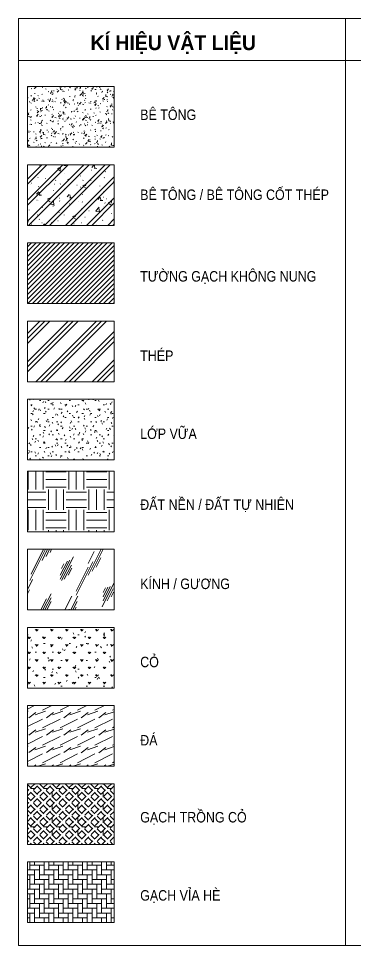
# Model space of a CAD drawing. Header units: millimetres. Extents: x 2839 to 13349, y 2387 to 11762.
# Drawn here: x 2838.8 to 2919.2, y 3181.2 to 3402.2 of the extents above; entities that cross this region are included whole.
import ezdxf

# ---------------------------------------------------------------- set-up
doc = ezdxf.new("R2010")
doc.units = ezdxf.units.MM
for name, color, linetype, lineweight in [('A-DETL-GENF-1', 7, 'Continuous', 18), ('A-DETL-GENF-2', 9, 'Continuous', 18), ('A-DETL-GENF-3', 94, 'Continuous', 18), ('A-DETL-THIN', 151, 'Continuous', 18), ('G-ANNO-TEXT-1', 7, 'Continuous', 9)]:
    doc.layers.add(name, color=color, linetype=linetype, lineweight=lineweight)
doc.styles.add('Arial_1', font='arial_0.ttf', dxfattribs={"width": 0.85, "height": 2.5})
doc.styles.add('Arial_B', font='arialbd_0.ttf', dxfattribs={"width": 0.95, "height": 3.5})

msp = doc.modelspace()

# ---------------------------------------------------------------- hatches: boundary and pattern name
at = {"layer": 'A-DETL-GENF-1'}
h = msp.add_hatch(dxfattribs=at)
h.set_pattern_fill('FP_3', color=256, style=0, pattern_type=2)
h.set_pattern_definition([(45, (0, 0), (-3.3679496, 3.3679496), []), (45, (1.191, 0), (0, 6.735899), []), (45, (-1.191, 0), (0, 6.735899), [])])
h.paths.add_polyline_path([(2861.61, 3315.65), (2861.61, 3330.11), (2840.93, 3330.11), (2840.93, 3315.65)])
at = {"layer": 'A-DETL-GENF-2'}
h = msp.add_hatch(dxfattribs=at)
h.set_pattern_fill('FP_1', color=256, style=0, pattern_type=2)
h.set_pattern_definition([(50, (0, 0), (3.6436376, -0.3186304), [0.381, -4.191]), (355, (0, 0), (-0.7046633, 3.8209553), [0.305, -3.353]), (100.451, (0.304, -0.027), (2.938482, 3.5021235), [0.324, -3.562]), (46.184, (0, 1.016), (5.4215305, -0.840626), [0.571, -6.286]), (96.636, (0.452, 0.946), (4.747916, 4.948831), [0.486, -5.343]), (351.184, (0, 1.016), (4.748547, 4.948695), [0.457, -5.029]), (21, (0.508, 0.762), (3.0323221, -2.045151), [0.381, -4.191]), (326, (0.508, 0.762), (1.2361235, 3.6835104), [0.305, -3.353]), (71.451, (0.761, 0.592), (4.2679175, 1.638422), [0.324, -3.562]), (37.5, (0, 0), (0.06141, 1.69077758), [0.168, -3.145, 0.168, -3.236, -3.365]), (37.5, (0, 0), (0.06141, 1.69077758), [-6.716, 0.168, -3.198]), (7.5, (0, 0), (1.3359181, 2.0035126), [0.168, -1.773, 0.168, -3.068, -1.283]), (7.5, (0, 0), (1.3359181, 2.0035126), [-5.177, 0.168, -1.115]), (327.5, (-1.133, 0), (2.71185397, -0.1151044), [0.168, -1.102, 0.168, -3.795, -5.258]), (327.5, (-1.133, 0), (2.71185397, -0.1151044), [-5.232, 0.168, -5.09]), (317.5, (-1.641, 0), (2.9625299, 0.5080094), [0.168, -1.483, 0.168, -2.464, -3.734]), (317.5, (-1.641, 0), (2.9625299, 0.5080094), [-4.282, 0.168, -3.566])])
h.paths.add_polyline_path([(2861.61, 3371.55), (2861.61, 3386.01), (2840.93, 3386.01), (2840.93, 3371.55)])
h = msp.add_hatch(dxfattribs=at)
h.set_pattern_fill('FP_2', color=256, style=0, pattern_type=2)
h.set_pattern_definition([(50, (0, 0), (7.287275, -0.637261), [0.762, -8.382]), (355, (0, 0), (-1.409327, 7.641911), [0.61, -6.706]), (100.451, (0.607, -0.053), (5.877948, 7.004428), [0.648, -7.124]), (46.184, (0, 2.032), (10.843061, -1.681252), [1.143, -12.573]), (96.636, (0.904, 1.892), (9.495948, 9.896668), [0.971, -10.685]), (351.184, (0, 2.032), (9.495953, 9.896555), [0.914, -10.058]), (21, (1.016, 1.524), (6.064644, -4.090302), [0.762, -8.382]), (326, (1.016, 1.524), (2.472247, 7.367021), [0.61, -6.706]), (71.451, (1.521, 1.183), (8.536783, 3.276526), [0.648, -7.124]), (37.5, (0, 0), (0.1236133, 3.3821639), [0.067, -6.557, 0.067, -6.74, -6.731]), (37.5, (0, 0), (0.1236133, 3.3821639), [-13.432, 0.067, -6.664]), (7.5, (0, 0), (2.6728276, 4.0071558), [0.067, -3.814, 0.067, -6.405, -2.565]), (7.5, (0, 0), (2.6728276, 4.0071558), [-10.353, 0.067, -2.498]), (327.5, (-2.266, 0), (5.4234019, -0.2288281), [0.067, -2.473, 0.067, -7.858, -10.516]), (327.5, (-2.266, 0), (5.4234019, -0.2288281), [-10.465, 0.067, -10.449]), (317.5, (-3.282, 0), (5.924998, 1.0174316), [0.067, -3.235, 0.067, -5.196, -7.468]), (317.5, (-3.282, 0), (5.924998, 1.0174316), [-8.565, 0.067, -7.401]), (45, (0, 0), (-2.5144717, 2.5144717), []), (45, (0, 3.81), (-2.5144717, 2.5144717), [])])
h.paths.add_polyline_path([(2861.61, 3352.92), (2861.61, 3367.38), (2840.93, 3367.38), (2840.93, 3352.92)])
h = msp.add_hatch(dxfattribs=at)
h.set_pattern_fill('FP_4', color=256, style=0, pattern_type=2)
h.set_pattern_definition([(45, (0, 0), (-0.56568542, 0.56568542), [])])
h.paths.add_polyline_path([(2861.61, 3334.29), (2861.61, 3348.75), (2840.93, 3348.75), (2840.93, 3334.29)])
h = msp.add_hatch(dxfattribs=at)
h.set_pattern_fill('FP_5', color=256, style=0, pattern_type=2)
h.set_pattern_definition([(0, (0, 0), (4.064, 1.016), [0.335, -2.713, 0.335, -2.713, -16.256]), (0, (0, 0), (4.064, 1.016), [-6.096, 0.335, -5.761, 0.335, -2.713, -7.112]), (0, (0, 0), (4.064, 1.016), [-15.24, 0.335, -1.697, 0.335, -4.745]), (120, (1.524, 0.508), (-2.9118818, 3.01152724), [0.335, -2.713, 0.335, -2.713, -16.256]), (120, (1.524, 0.508), (-2.9118818, 3.01152724), [-6.096, 0.335, -5.761, 0.335, -2.713, -7.112]), (120, (1.524, 0.508), (-2.9118818, 3.01152724), [-15.24, 0.335, -1.697, 0.335, -4.745]), (240, (2.032, 2.54), (-1.1521182, -4.02752724), [0.335, -2.713, 0.335, -2.713, -16.256]), (240, (2.032, 2.54), (-1.1521182, -4.02752724), [-6.096, 0.335, -5.761, 0.335, -2.713, -7.112]), (240, (2.032, 2.54), (-1.1521182, -4.02752724), [-15.24, 0.335, -1.697, 0.335, -4.745])])
h.paths.add_polyline_path([(2861.61, 3297.02), (2861.61, 3311.48), (2840.93, 3311.48), (2840.93, 3297.02)])
h = msp.add_hatch(dxfattribs=at)
h.set_pattern_fill('FP_6', color=256, style=0, pattern_type=2)
h.set_pattern_definition([(0, (0, 0), (4.839, 4.839), [4.839, -4.839]), (0, (0, 1.815), (4.839, 4.839), [4.839, -4.839]), (0, (0, 3.629), (4.839, 4.839), [4.839, -4.839]), (90, (0.605, 4.234), (-4.839, 4.839), [4.839, -4.839]), (90, (2.419, 4.234), (-4.839, 4.839), [4.839, -4.839]), (90, (4.234, 4.234), (-4.839, 4.839), [4.839, -4.839])])
h.paths.add_polyline_path([(2861.61, 3279.87), (2861.61, 3294.33), (2840.93, 3294.33), (2840.93, 3279.87)])
h = msp.add_hatch(dxfattribs=at)
h.set_pattern_fill('FP_7', color=256, style=0, pattern_type=2)
h.set_pattern_definition([(63.435, (1.27, 0.635), (-5.111665, 15.33495), [6.35, -3.81, 6.35, -3.81, -8.078]), (63.435, (1.27, 0.635), (-5.111665, 15.33495), [-20.32, 2.54, -5.538]), (63.435, (0.953, 0.953), (-5.111665, 15.33495), [5.08, -6.35, 3.81, -3.81, -9.348]), (63.435, (0.953, 0.953), (-5.111665, 15.33495), [-19.05, 4.445, -4.903]), (63.435, (0.953, 1.905), (-5.111665, 15.33495), [3.81, -7.62, 2.54, -3.81, -10.618]), (63.435, (0.953, 1.905), (-5.111665, 15.33495), [-17.78, 5.715, -4.903]), (63.435, (1.905, 0.953), (-5.111665, 15.33495), [3.81, -7.62, 3.175, -13.793]), (63.435, (2.858, 1.905), (-5.111665, 15.33495), [1.905, -9.525, 1.27, -15.698]), (63.435, (1.27, 3.493), (-5.111665, 15.33495), [1.27, -9.525, 1.27, -5.08, -11.253]), (63.435, (1.27, 3.493), (-5.111665, 15.33495), [-17.145, 3.175, -8.078]), (63.435, (6.985, 2.54), (-5.111665, 15.33495), [6.35, -9.525, 7.62, -5.03]), (63.435, (6.985, 1.588), (-5.111665, 15.33495), [8.89, -6.35, 9.525, -3.76]), (63.435, (7.62, 1.905), (-5.111665, 15.33495), [10.16, -5.08, 7.62, -5.538]), (63.435, (8.572, 2.858), (-5.111665, 15.33495), [6.35, -8.89, 5.08, -8.078]), (63.435, (7.62, 4.763), (-5.111665, 15.33495), [3.175, -12.7, 3.81, -8.713]), (63.435, (9.525, 3.81), (-5.111665, 15.33495), [2.54, -12.7, 2.54, -10.618])])
h.paths.add_polyline_path([(2861.61, 3261.24), (2861.61, 3275.7), (2840.93, 3275.7), (2840.93, 3261.24)])
h = msp.add_hatch(dxfattribs=at)
h.set_pattern_fill('FP_8', color=256, style=0, pattern_type=2)
h.set_pattern_definition([(0, (0, 0), (8.128, 2.032), [0.335, -5.761, 0.335, -5.761, -32.512]), (0, (0, 0), (8.128, 2.032), [-12.192, 0.335, -11.857, 0.335, -5.761, -14.224]), (0, (0, 0), (8.128, 2.032), [-30.48, 0.335, -3.729, 0.335, -9.825]), (120, (3.048, 1.016), (-5.8237636, 6.0230545), [0.335, -5.761, 0.335, -5.761, -32.512]), (120, (3.048, 1.016), (-5.8237636, 6.0230545), [-12.192, 0.335, -11.857, 0.335, -5.761, -14.224]), (120, (3.048, 1.016), (-5.8237636, 6.0230545), [-30.48, 0.335, -3.729, 0.335, -9.825]), (240, (4.064, 5.08), (-2.3042364, -8.0550545), [0.335, -5.761, 0.335, -5.761, -32.512]), (240, (4.064, 5.08), (-2.3042364, -8.0550545), [-12.192, 0.335, -11.857, 0.335, -5.761, -14.224]), (240, (4.064, 5.08), (-2.3042364, -8.0550545), [-30.48, 0.335, -3.729, 0.335, -9.825])])
h.paths.add_polyline_path([(2861.61, 3242.6), (2861.61, 3257.06), (2840.93, 3257.06), (2840.93, 3242.6)])
h = msp.add_hatch(dxfattribs=at)
h.set_pattern_fill('FP_12', color=256, style=0, pattern_type=2)
h.set_pattern_definition([(216.87, (1.666, 4.165), (12.49498512, 8.33002232), [2.083, -18.743]), (206.565, (4.165, 2.915), (-4.1649039, -4.1653437), [4.657, -4.657]), (198.435, (4.165, 0.833), (-8.3303843, -4.16504335), [2.634, -10.537])])
h.paths.add_polyline_path([(2861.61, 3223.97), (2861.61, 3238.43), (2840.93, 3238.43), (2840.93, 3223.97)])
h = msp.add_hatch(dxfattribs=at)
h.set_pattern_fill('FP_11', color=256, style=0, pattern_type=2)
h.set_pattern_definition([(270, (0, 4.572), (4.572, 3e-16), [3.429, -1.143]), (0, (-1.143, 1.143), (0, 4.572), [3.429, -1.143]), (270, (1.143, 5.715), (4.572, 3e-16), [3.429, -1.143]), (180, (5.715, 0), (-6e-16, -4.572), [3.429, -1.143]), (0, (0, 2.286), (0, 4.572), [3.429, -1.143]), (270, (3.429, 3.429), (4.572, 3e-16), [3.429, -1.143]), (90, (2.286, 3.429), (-4.572, 3e-16), [3.429, -1.143]), (180, (4.572, 3.429), (-6e-16, -4.572), [3.429, -1.143])])
h.paths.add_polyline_path([(2861.61, 3186.7), (2861.61, 3201.16), (2840.93, 3201.16), (2840.93, 3186.7)])
at = {"layer": 'A-DETL-GENF-3'}
h = msp.add_hatch(dxfattribs=at)
h.set_pattern_fill('FP_9', color=256, style=0, pattern_type=2)
h.set_pattern_definition([(90, (0, 0), (-1.796, 1.796), [0.476, -3.116]), (45, (0, 0), (-1.7960512, 1.7960512), [0.476, -2.064]), (135, (0, 0), (-1.7960512, -1.7960512), [0.476, -2.064])])
h.paths.add_polyline_path([(2861.61, 3242.6), (2861.61, 3257.06), (2840.93, 3257.06), (2840.93, 3242.6)])
h = msp.add_hatch(dxfattribs=at)
h.set_pattern_fill('FP_10', color=256, style=0, pattern_type=2)
h.set_pattern_definition([(0, (0.953, 0), (0, 9.144), [1.143, -1.905]), (90, (0, 0.953), (-6.096, 4e-16), [1.143, -1.905]), (45, (2.096, 0), (-1.5245222, 1.5245222), [1.347, -0.808]), (45, (1.524, 0.572), (-1.5245222, 1.5245222), [1.347, -0.808]), (135, (4.001, 0), (1.5245222, 1.5245222), [1.347, -0.808]), (135, (1.524, 0.572), (1.5245222, 1.5245222), [1.347, -0.808])])
h.paths.add_polyline_path([(2861.61, 3205.34), (2861.61, 3219.8), (2840.93, 3219.8), (2840.93, 3205.34)])

# ---------------------------------------------------------------- linework, layer by layer
at = {"layer": 'A-DETL-THIN'}
for p, q in [((2838.82, 3402.22), (3067.75, 3402.22)), ((2838.82, 3181.25), (2838.82, 3402.22)), ((2916.82, 3181.25), (2916.82, 3402.22)), ((2838.82, 3392.22), (3067.75, 3392.22)), ((2861.61, 3386.01), (2840.93, 3386.01)), ((2840.93, 3386.01), (2840.93, 3371.55)), ((2861.61, 3371.55), (2861.61, 3386.01)), ((2840.93, 3371.55), (2861.61, 3371.55)), ((2861.61, 3367.38), (2840.93, 3367.38)), ((2840.93, 3367.38), (2840.93, 3352.92)), ((2861.61, 3352.92), (2861.61, 3367.38)), ((2840.93, 3352.92), (2861.61, 3352.92)), ((2861.61, 3348.75), (2840.93, 3348.75)), ((2840.93, 3348.75), (2840.93, 3334.29)), ((2861.61, 3334.29), (2861.61, 3348.75)), ((2840.93, 3334.29), (2861.61, 3334.29)), ((2861.61, 3330.11), (2840.93, 3330.11)), ((2840.93, 3330.11), (2840.93, 3315.65)), ((2861.61, 3315.65), (2861.61, 3330.11)), ((2840.93, 3315.65), (2861.61, 3315.65)), ((2861.61, 3311.48), (2840.93, 3311.48)), ((2840.93, 3311.48), (2840.93, 3297.02)), ((2861.61, 3297.02), (2861.61, 3311.48)), ((2840.93, 3297.02), (2861.61, 3297.02)), ((2861.61, 3294.33), (2840.93, 3294.33)), ((2840.93, 3294.33), (2840.93, 3279.87)), ((2861.61, 3279.87), (2861.61, 3294.33)), ((2840.93, 3279.87), (2861.61, 3279.87)), ((2861.61, 3275.7), (2840.93, 3275.7)), ((2840.93, 3275.7), (2840.93, 3261.24)), ((2861.61, 3261.24), (2861.61, 3275.7)), ((2840.93, 3261.24), (2861.61, 3261.24)), ((2861.61, 3257.06), (2840.93, 3257.06)), ((2840.93, 3257.06), (2840.93, 3242.6)), ((2861.61, 3242.6), (2861.61, 3257.06)), ((2840.93, 3242.6), (2861.61, 3242.6)), ((2861.61, 3238.43), (2840.93, 3238.43)), ((2840.93, 3238.43), (2840.93, 3223.97)), ((2861.61, 3223.97), (2861.61, 3238.43)), ((2840.93, 3223.97), (2861.61, 3223.97)), ((2861.61, 3219.8), (2840.93, 3219.8)), ((2840.93, 3219.8), (2840.93, 3205.34)), ((2861.61, 3205.34), (2861.61, 3219.8)), ((2840.93, 3205.34), (2861.61, 3205.34)), ((2861.61, 3201.16), (2840.93, 3201.16)), ((2840.93, 3201.16), (2840.93, 3186.7)), ((2861.61, 3186.7), (2861.61, 3201.16)), ((2840.93, 3186.7), (2861.61, 3186.7)), ((3067.75, 3181.25), (2838.82, 3181.25))]:
    msp.add_line(p, q, dxfattribs=at)

# ---------------------------------------------------------------- texts
at = {"layer": 'G-ANNO-TEXT-1', "rotation": 0.0059, "line_spacing_factor": 0.936439}
for s, insert, char_height, width, attachment_point, style in [('\\pt11.39999,22.80002,34.20001,45.6,56.99999,68.40001,79.8,91.19999,102.60002,114.00001,125.4,136.79999,148.20001,159.6,170.99999,182.40002,193.80001,205.2,216.59999,228.00001,239.4,250.79999,262.20002,273.60001,285,296.39999,307.80001,319.2,330.59999,342.00002,353.40001,364.8;KÍ HIỆU VẬT LIỆU', (2875.72, 3395.99), 3.5, 78.546, 5, 'Arial_B'), ('\\pt10.795,21.59,32.385,43.18,53.975,64.77,75.565,86.36,97.155,107.95,118.745,129.54,140.335,151.13,161.925,172.72,183.515,194.31,205.105,215.9,226.695,237.49,248.285,259.08,269.875,280.67,291.465,302.26,313.055,323.85,334.645,345.44;BÊ TÔNG', (2867.84, 3379.27), 2.5, 13.5729, 4, 'Arial_1'), ('\\pt10.795,21.59,32.385,43.18,53.975,64.77,75.565,86.36,97.155,107.95,118.745,129.54,140.335,151.13,161.925,172.72,183.515,194.31,205.105,215.9,226.695,237.49,248.285,259.08,269.875,280.67,291.465,302.26,313.055,323.85,334.645,345.44;BÊ TÔNG / BÊ TÔNG CỐT THÉP', (2867.84, 3360.2), 2.5, 45.7151, 4, 'Arial_1'), ('\\pt10.795,21.59,32.385,43.18,53.975,64.77,75.565,86.36,97.155,107.95,118.745,129.54,140.335,151.13,161.925,172.72,183.515,194.31,205.105,215.9,226.695,237.49,248.285,259.08,269.875,280.67,291.465,302.26,313.055,323.85,334.645,345.44;TƯỜNG GẠCH KHÔNG NUNG', (2867.84, 3340.49), 2.5, 42.4786, 4, 'Arial_1'), ('\\pt10.795,21.59,32.385,43.18,53.975,64.77,75.565,86.36,97.155,107.95,118.745,129.54,140.335,151.13,161.925,172.72,183.515,194.31,205.105,215.9,226.695,237.49,248.285,259.08,269.875,280.67,291.465,302.26,313.055,323.85,334.645,345.44;THÉP', (2867.84, 3321.86), 2.5, 8.0613, 4, 'Arial_1'), ('\\pt10.795,21.59,32.385,43.18,53.975,64.77,75.565,86.36,97.155,107.95,118.745,129.54,140.335,151.13,161.925,172.72,183.515,194.31,205.105,215.9,226.695,237.49,248.285,259.08,269.875,280.67,291.465,302.26,313.055,323.85,334.645,345.44;LỚP VỮA ', (2867.84, 3303.22), 2.5, 14.4829, 4, 'Arial_1'), ('\\pt10.795,21.59,32.385,43.18,53.975,64.77,75.565,86.36,97.155,107.95,118.745,129.54,140.335,151.13,161.925,172.72,183.515,194.31,205.105,215.9,226.695,237.49,248.285,259.08,269.875,280.67,291.465,302.26,313.055,323.85,334.645,345.44;ĐẤT NỀN / ĐẤT TỰ NHIÊN', (2867.84, 3286.07), 2.5, 37.2503, 4, 'Arial_1'), ('\\pt10.795,21.59,32.385,43.18,53.975,64.77,75.565,86.36,97.155,107.95,118.745,129.54,140.335,151.13,161.925,172.72,183.515,194.31,205.105,215.9,226.695,237.49,248.285,259.08,269.875,280.67,291.465,302.26,313.055,323.85,334.645,345.44;KÍNH / GƯƠNG', (2867.84, 3267.44), 2.5, 21.6943, 4, 'Arial_1'), ('\\pt10.795,21.59,32.385,43.18,53.975,64.77,75.565,86.36,97.155,107.95,118.745,129.54,140.335,151.13,161.925,172.72,183.515,194.31,205.105,215.9,226.695,237.49,248.285,259.08,269.875,280.67,291.465,302.26,313.055,323.85,334.645,345.44;CỎ', (2867.84, 3248.81), 2.5, 4.5415, 4, 'Arial_1'), ('\\pt10.795,21.59,32.385,43.18,53.975,64.77,75.565,86.36,97.155,107.95,118.745,129.54,140.335,151.13,161.925,172.72,183.515,194.31,205.105,215.9,226.695,237.49,248.285,259.08,269.875,280.67,291.465,302.26,313.055,323.85,334.645,345.44;ĐÁ', (2867.84, 3230.17), 2.5, 4.2067, 4, 'Arial_1'), ('\\pt10.795,21.59,32.385,43.18,53.975,64.77,75.565,86.36,97.155,107.95,118.745,129.54,140.335,151.13,161.925,172.72,183.515,194.31,205.105,215.9,226.695,237.49,248.285,259.08,269.875,280.67,291.465,302.26,313.055,323.85,334.645,345.44;GẠCH TRỒNG CỎ', (2867.84, 3211.54), 2.5, 25.7292, 4, 'Arial_1'), ('\\pt10.795,21.59,32.385,43.18,53.975,64.77,75.565,86.36,97.155,107.95,118.745,129.54,140.335,151.13,161.925,172.72,183.515,194.31,205.105,215.9,226.695,237.49,248.285,259.08,269.875,280.67,291.465,302.26,313.055,323.85,334.645,345.44;GẠCH VỈA HÈ', (2867.84, 3192.91), 2.5, 19.3678, 4, 'Arial_1')]:
    msp.add_mtext(s, dxfattribs=dict(at, insert=insert, char_height=char_height, width=width, attachment_point=attachment_point, style=style))

doc.saveas('drawing.dxf')
